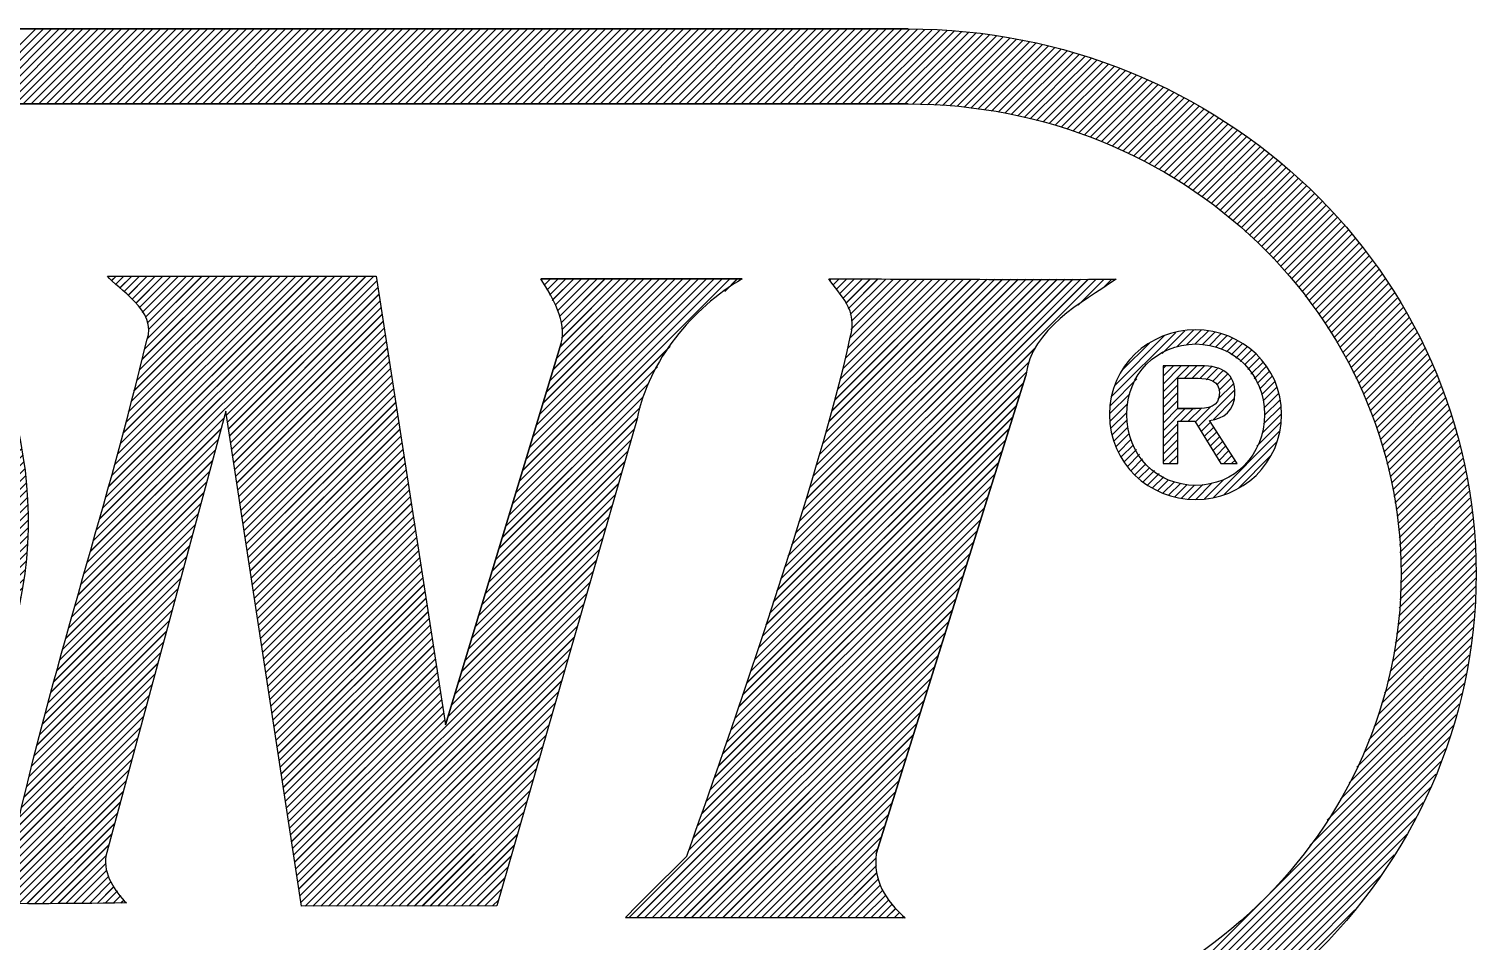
# Model space of a CAD drawing. Extents: x 597 to 1005, y 343 to 478.
# Drawn here: x 880.5 to 1005.4, y 399.5 to 478.3 of the extents above; entities that cross this region are included whole.
import ezdxf

# ---------------------------------------------------------------- set-up
doc = ezdxf.new("R2010")
doc.units = 0
doc.layers.get('0').update_dxf_attribs({"linetype": 'CONTINUOUS'})
doc.layers.add('LAYER_1', color=7, linetype='CONTINUOUS')

msp = doc.modelspace()

# ---------------------------------------------------------------- hatches: boundary and pattern name
at = {"linetype": 'ByBlock'}
h = msp.add_hatch(dxfattribs=at)
h.set_pattern_fill('ANSI31', color=256, scale=0.15, style=0)
edge = h.paths.add_edge_path()
edge.add_spline(control_points=[(669.37, 428.9), (665.08, 437.56), (652.62, 436.31), (646.07, 443.36)], knot_values=[0, 0, 0, 0, 1, 1, 1, 1], degree=3, periodic=0)
edge.add_spline(control_points=[(646.07, 443.36), (645.32, 444.88), (645.32, 446.64), (646.07, 448.15)], knot_values=[0, 0, 0, 0, 1, 1, 1, 1], degree=3, periodic=0)
edge.add_spline(control_points=[(646.07, 448.15), (647.08, 449.91), (649.6, 451.68), (651.61, 452.18)], knot_values=[0, 0, 0, 0, 1, 1, 1, 1], degree=3, periodic=0)
edge.add_spline(control_points=[(651.61, 452.18), (661.19, 453.94), (670.57, 449.8), (676.36, 443.25)], knot_values=[0, 0, 0, 0, 1, 1, 1, 1], degree=3, periodic=0)
edge.add_line((676.36, 443.25), (681, 458.48))
edge.add_spline(control_points=[(681, 458.48), (665.02, 457.99), (647.59, 459.2), (643.42, 457.65)], knot_values=[0, 0, 0, 0, 1, 1, 1, 1], degree=3, periodic=0)
edge.add_spline(control_points=[(643.42, 457.65), (637.72, 456.13), (631.46, 450.92), (630.96, 444.37)], knot_values=[0, 0, 0, 0, 1, 1, 1, 1], degree=3, periodic=0)
edge.add_spline(control_points=[(630.96, 444.37), (629.95, 439.08), (631.97, 433.54), (636.5, 429.51)], knot_values=[0, 0, 0, 0, 1, 1, 1, 1], degree=3, periodic=0)
edge.add_spline(control_points=[(636.5, 429.51), (643.05, 424.98), (655.17, 425.94), (656.67, 417.69)], knot_values=[0, 0, 0, 0, 1, 1, 1, 1], degree=3, periodic=0)
edge.add_spline(control_points=[(656.67, 417.69), (657.12, 415.17), (655.98, 413.24), (653.63, 411.88)], knot_values=[0, 0, 0, 0, 1, 1, 1, 1], degree=3, periodic=0)
edge.add_spline(control_points=[(653.63, 411.88), (645.82, 408.35), (636.5, 411.12), (630.46, 415.91)], knot_values=[0, 0, 0, 0, 1, 1, 1, 1], degree=3, periodic=0)
edge.add_spline(control_points=[(630.46, 415.91), (628.08, 417.44), (625.72, 419.72), (624.66, 420.69)], knot_values=[0, 0, 0, 0, 1, 1, 1, 1], degree=3, periodic=0)
edge.add_spline(control_points=[(619.88, 404.07), (619.88, 404.07), (623.4, 415.15), (624.66, 420.69)], knot_values=[0, 0, 0, 0, 1, 1, 1, 1], degree=3, periodic=0)
edge.add_line((619.88, 404.07), (654.39, 404.07))
edge.add_spline(control_points=[(654.39, 404.07), (659.42, 404.32), (663.96, 406.59), (667.48, 410.37)], knot_values=[0, 0, 0, 0, 1, 1, 1, 1], degree=3, periodic=0)
edge.add_spline(control_points=[(667.48, 410.37), (671.26, 415.66), (672.39, 423.87), (669.37, 428.9)], knot_values=[0, 0, 0, 0, 1, 1, 1, 1], degree=3, periodic=0)
edge = h.paths.add_edge_path()
edge.add_spline(control_points=[(695.44, 423.21), (706.78, 422.96), (717.61, 423.97), (724.91, 432.78)], knot_values=[0, 0, 0, 0, 1, 1, 1, 1], degree=3, periodic=0)
edge.add_spline(control_points=[(724.91, 432.78), (728.94, 438.07), (730.96, 444.62), (727.68, 451.17)], knot_values=[0, 0, 0, 0, 1, 1, 1, 1], degree=3, periodic=0)
edge.add_spline(control_points=[(727.68, 451.17), (725.67, 454.95), (721.64, 457.97), (717.36, 458.73)], knot_values=[0, 0, 0, 0, 1, 1, 1, 1], degree=3, periodic=0)
edge.add_line((717.36, 458.73), (686.13, 458.73))
edge.add_spline(control_points=[(686.13, 458.73), (687.64, 457.47), (688.9, 456.46), (688.9, 454.2)], knot_values=[0, 0, 0, 0, 1, 1, 1, 1], degree=3, periodic=0)
edge.add_line((688.9, 454.2), (675.54, 410.62))
edge.add_spline(control_points=[(675.54, 410.62), (674.54, 407.85), (671.51, 406.59), (670, 404.32)], knot_values=[0, 0, 0, 0, 1, 1, 1, 1], degree=3, periodic=0)
edge.add_line((670, 404.32), (692.78, 404.31))
edge.add_spline(control_points=[(692.78, 404.31), (691.77, 404.82), (690.4, 406.59), (690.4, 407.85)], knot_values=[0, 0, 0, 0, 1, 1, 1, 1], degree=3, periodic=0)
edge.add_spline(control_points=[(690.4, 407.85), (691.66, 412.89), (693.18, 418.43), (695.44, 423.21)], knot_values=[0, 0, 0, 0, 1, 1, 1, 1], degree=3, periodic=0)
edge = h.paths.add_edge_path()
edge.add_spline(control_points=[(807.53, 426.24), (814.58, 426.49), (821.13, 429.01), (825.66, 434.8)], knot_values=[0, 0, 0, 0, 1, 1, 1, 1], degree=3, periodic=0)
edge.add_spline(control_points=[(825.66, 434.8), (828.43, 439.33), (829.69, 445.13), (826.92, 450.16)], knot_values=[0, 0, 0, 0, 1, 1, 1, 1], degree=3, periodic=0)
edge.add_spline(control_points=[(826.92, 450.16), (824.91, 453.94), (820.04, 457.45), (815.51, 457.95)], knot_values=[0, 0, 0, 0, 1, 1, 1, 1], degree=3, periodic=0)
edge.add_line((815.51, 457.95), (782.59, 457.97))
edge.add_spline(control_points=[(782.59, 457.97), (783.51, 456.28), (785.61, 454.45), (785.36, 452.43)], knot_values=[0, 0, 0, 0, 1, 1, 1, 1], degree=3, periodic=0)
edge.add_line((785.36, 452.43), (772.52, 408.35))
edge.add_line((772.52, 408.35), (767.98, 403.57))
edge.add_spline(control_points=[(767.98, 403.57), (776.9, 403.71), (783.21, 403.62), (791.91, 403.57)], knot_values=[0, 0, 0, 0, 1, 1, 1, 1], degree=3, periodic=0)
edge.add_line((791.91, 403.57), (789.14, 406.59))
edge.add_spline(control_points=[(789.14, 406.59), (790.63, 412.78), (792.1, 418.31), (794.18, 425.48)], knot_values=[0, 0, 0, 0, 1, 1, 1, 1], degree=3, periodic=0)
edge.add_spline(control_points=[(794.18, 425.48), (807.28, 424.47), (798.21, 409.36), (805.51, 403.06)], knot_values=[0, 0, 0, 0, 1, 1, 1, 1], degree=3, periodic=0)
edge.add_line((805.51, 403.06), (824.4, 403.06))
edge.add_spline(control_points=[(824.4, 403.06), (823.15, 405.08), (820.88, 407.09), (819.37, 409.11)], knot_values=[0, 0, 0, 0, 1, 1, 1, 1], degree=3, periodic=0)
edge.add_spline(control_points=[(819.37, 409.11), (816.85, 415.66), (813.57, 422.46), (807.53, 426.24)], knot_values=[0, 0, 0, 0, 1, 1, 1, 1], degree=3, periodic=0)
edge = h.paths.add_edge_path()
edge.add_spline(control_points=[(870.25, 410.62), (881.08, 422.71), (882.81, 437.09), (877.51, 450.12)], knot_values=[0, 0, 0, 0, 1, 1, 1, 1], degree=3, periodic=0)
edge.add_spline(control_points=[(877.51, 450.12), (875.34, 454.29), (872.76, 456.71), (869.24, 457.97)], knot_values=[0, 0, 0, 0, 1, 1, 1, 1], degree=3, periodic=0)
edge.add_spline(control_points=[(869.24, 457.97), (855.39, 460.74), (842.79, 454.45), (834.48, 444.12)], knot_values=[0, 0, 0, 0, 1, 1, 1, 1], degree=3, periodic=0)
edge.add_spline(control_points=[(834.48, 444.12), (828.43, 435.3), (825.41, 424.47), (827.68, 415.15)], knot_values=[0, 0, 0, 0, 1, 1, 1, 1], degree=3, periodic=0)
edge.add_spline(control_points=[(827.68, 415.15), (828.94, 408.1), (835.24, 402.81), (842.04, 401.05)], knot_values=[0, 0, 0, 0, 1, 1, 1, 1], degree=3, periodic=0)
edge.add_spline(control_points=[(842.04, 401.05), (852.61, 399.79), (863.19, 403.31), (870.25, 410.62)], knot_values=[0, 0, 0, 0, 1, 1, 1, 1], degree=3, periodic=0)
edge = h.paths.add_edge_path()
edge.add_line((887.12, 406.84), (897.48, 445.29))
edge.add_line((897.48, 445.29), (903.99, 402.54))
edge.add_line((903.99, 402.54), (920.87, 402.56))
edge.add_line((920.87, 402.56), (932.96, 444.62))
edge.add_spline(control_points=[(932.96, 444.62), (933.88, 449.21), (937.1, 453.38), (940.9, 455.99)], knot_values=[0.088556, 0.088556, 0.088556, 0.088556, 1, 1, 1, 1], degree=3, periodic=0)
edge.add_line((940.9, 455.99), (941.62, 456.71))
edge.add_line((941.62, 456.71), (924.65, 456.71))
edge.add_spline(control_points=[(924.65, 456.71), (925.66, 455.2), (926.92, 452.94), (926.42, 451.17)], knot_values=[0, 0, 0, 0, 1, 1, 1, 1], degree=3, periodic=0)
edge.add_line((926.42, 451.17), (916.44, 418.21))
edge.add_line((916.44, 418.21), (916.44, 418.21))
edge.add_line((916.44, 418.21), (910.43, 456.96))
edge.add_line((910.43, 456.96), (887.25, 456.94))
edge.add_spline(control_points=[(887.25, 456.94), (888.03, 455.92), (891.65, 453.94), (890.65, 451.43)], knot_values=[0, 0, 0, 0, 1, 1, 1, 1], degree=3, periodic=0)
edge.add_spline(control_points=[(890.65, 451.43), (887.37, 437.57), (882.84, 424.22), (879.56, 409.86)], knot_values=[0, 0, 0, 0, 1, 1, 1, 1], degree=3, periodic=0)
edge.add_spline(control_points=[(879.56, 409.86), (879.06, 406.59), (876.29, 404.07), (873.77, 402.81)], knot_values=[0, 0, 0, 0, 1, 1, 1, 1], degree=3, periodic=0)
edge.add_spline(control_points=[(873.77, 402.81), (879.31, 402.73), (883.34, 402.73), (888.89, 402.81)], knot_values=[0, 0, 0, 0, 1, 1, 1, 1], degree=3, periodic=0)
edge.add_spline(control_points=[(888.89, 402.81), (887.88, 403.82), (886.87, 405.33), (887.12, 406.84)], knot_values=[0, 0, 0, 0, 1, 1, 1, 1], degree=3, periodic=0)
edge = h.paths.add_edge_path()
edge.add_line((953.6, 407.06), (966.52, 448.38))
edge.add_spline(control_points=[(966.52, 448.38), (967.02, 452.41), (971.35, 454.68), (974.33, 456.69)], knot_values=[0.000011, 0.000011, 0.000011, 0.000011, 1, 1, 1, 1], degree=3, periodic=0)
edge.add_spline(control_points=[(974.33, 456.69), (965.88, 456.63), (957.57, 456.71), (949.51, 456.71)], knot_values=[0, 0, 0, 0, 0.999996, 0.999996, 0.999996, 0.999996], degree=3, periodic=0)
edge.add_spline(control_points=[(949.51, 456.71), (950.45, 455.37), (952.11, 453.94), (951.35, 451.68)], knot_values=[0, 0, 0, 0, 1, 1, 1, 1], degree=3, periodic=0)
edge.add_spline(control_points=[(937.25, 406.84), (937.25, 406.84), (948.83, 439.08), (951.35, 451.68)], knot_values=[0, 0, 0, 0, 1, 1, 1, 1], degree=3, periodic=0)
edge.add_spline(control_points=[(931.96, 401.55), (933.84, 403.5), (935.73, 405.33), (937.25, 406.84)], knot_values=[0, 0, 0, 0, 1, 1, 1, 1], degree=3, periodic=0)
edge.add_line((931.96, 401.55), (956.02, 401.52))
edge.add_line((956.02, 401.52), (956.07, 401.56))
edge.add_spline(control_points=[(956.07, 401.56), (954.34, 403.06), (953.35, 404.81), (953.6, 407.06)], knot_values=[0, 0, 0, 0, 0.990056, 0.990056, 0.990056, 0.990056], degree=3, periodic=0)
edge = h.paths.add_edge_path(flags=16)
edge.add_spline(control_points=[(697.71, 431.53), (699.77, 438.52), (701.49, 445.13), (703.75, 451.42)], knot_values=[0, 0, 0, 0, 1, 1, 1, 1], degree=3, periodic=0)
edge.add_spline(control_points=[(703.75, 451.42), (707.03, 451.17), (711.31, 452.43), (713.33, 449.41)], knot_values=[0, 0, 0, 0, 1, 1, 1, 1], degree=3, periodic=0)
edge.add_spline(control_points=[(713.33, 449.41), (716.6, 444.88), (713.07, 439.33), (711.31, 435.3)], knot_values=[0, 0, 0, 0, 1, 1, 1, 1], degree=3, periodic=0)
edge.add_spline(control_points=[(711.31, 435.3), (708.04, 431.02), (702.75, 431.53), (697.71, 431.53)], knot_values=[0, 0, 0, 0, 1, 1, 1, 1], degree=3, periodic=0)
edge = h.paths.add_edge_path(flags=16)
edge.add_spline(control_points=[(796.45, 433.04), (798.41, 440.07), (799.18, 443.01), (801.23, 450.16)], knot_values=[0, 0, 0, 0, 1, 1, 1, 1], degree=3, periodic=0)
edge.add_spline(control_points=[(801.23, 450.16), (805.01, 450.16), (809.29, 450.67), (811.56, 447.65)], knot_values=[0, 0, 0, 0, 1, 1, 1, 1], degree=3, periodic=0)
edge.add_spline(control_points=[(811.56, 447.65), (812.31, 445.88), (813.32, 443.11), (812.31, 440.84)], knot_values=[0, 0, 0, 0, 1, 1, 1, 1], degree=3, periodic=0)
edge.add_spline(control_points=[(812.31, 440.84), (811.05, 437.57), (808.28, 434.55), (805.01, 433.54)], knot_values=[0, 0, 0, 0, 1, 1, 1, 1], degree=3, periodic=0)
edge.add_line((805.01, 433.54), (796.45, 433.04))
edge = h.paths.add_edge_path(flags=16)
edge.add_spline(control_points=[(843.05, 411.63), (839.77, 424.73), (846.58, 438.71), (856.15, 448.03)], knot_values=[0, 0, 0, 0, 1, 1, 1, 1], degree=3, periodic=0)
edge.add_spline(control_points=[(856.15, 448.03), (858.34, 450.08), (863.7, 451.68), (864.7, 447.39)], knot_values=[0, 0, 0, 0, 1, 1, 1, 1], degree=3, periodic=0)
edge.add_spline(control_points=[(864.7, 447.39), (866.97, 433.54), (861.09, 416.67), (848.25, 409.12)], knot_values=[0, 0, 0, 0, 1, 1, 1, 1], degree=3, periodic=0)
edge.add_spline(control_points=[(848.25, 409.12), (845.99, 408.42), (843.8, 409.61), (843.05, 411.63)], knot_values=[0, 0, 0, 0, 1, 1, 1, 1], degree=3, periodic=0)

# ---------------------------------------------------------------- linework, layer by layer
for p, q in [((874.6, 471.83), (881.07, 478.3)), ((875.27, 471.83), (881.74, 478.3)), ((875.94, 471.83), (882.41, 478.3)), ((876.62, 471.83), (883.09, 478.3)), ((877.29, 471.83), (883.76, 478.3)), ((877.96, 471.83), (884.43, 478.3)), ((878.64, 471.83), (885.11, 478.3)), ((879.31, 471.83), (885.78, 478.3)), ((879.98, 471.83), (886.45, 478.3)), ((880.66, 471.83), (887.13, 478.3)), ((881.33, 471.83), (887.8, 478.3)), ((882, 471.83), (888.47, 478.3)), ((882.68, 471.83), (889.15, 478.3)), ((883.35, 471.83), (889.82, 478.3)), ((884.03, 471.83), (890.49, 478.3)), ((884.7, 471.83), (891.17, 478.3)), ((885.37, 471.83), (891.84, 478.3)), ((886.05, 471.83), (892.52, 478.3)), ((886.72, 471.83), (893.19, 478.3)), ((887.39, 471.83), (893.86, 478.3)), ((888.07, 471.83), (894.54, 478.3)), ((888.74, 471.83), (895.21, 478.3)), ((889.41, 471.83), (895.88, 478.3)), ((890.09, 471.83), (896.56, 478.3)), ((890.76, 471.83), (897.23, 478.3)), ((891.43, 471.83), (897.9, 478.3)), ((892.11, 471.83), (898.58, 478.3)), ((892.78, 471.83), (899.25, 478.3)), ((893.45, 471.83), (899.92, 478.3)), ((894.13, 471.83), (900.6, 478.3)), ((894.8, 471.83), (901.27, 478.3)), ((895.47, 471.83), (901.94, 478.3)), ((896.15, 471.83), (902.62, 478.3)), ((896.82, 471.83), (903.29, 478.3)), ((897.5, 471.83), (903.97, 478.3)), ((898.17, 471.83), (904.64, 478.3)), ((898.84, 471.83), (905.31, 478.3)), ((899.52, 471.83), (905.99, 478.3)), ((900.19, 471.83), (906.66, 478.3)), ((900.86, 471.83), (907.33, 478.3)), ((901.54, 471.83), (908.01, 478.3)), ((902.21, 471.83), (908.68, 478.3)), ((902.88, 471.83), (909.35, 478.3)), ((903.56, 471.83), (910.03, 478.3)), ((904.23, 471.83), (910.7, 478.3)), ((904.9, 471.83), (911.37, 478.3)), ((905.58, 471.83), (912.05, 478.3)), ((906.25, 471.83), (912.72, 478.3)), ((906.92, 471.83), (913.39, 478.3)), ((907.6, 471.83), (914.07, 478.3)), ((908.27, 471.83), (914.74, 478.3)), ((908.95, 471.83), (915.41, 478.3)), ((909.62, 471.83), (916.09, 478.3)), ((910.29, 471.83), (916.76, 478.3)), ((910.97, 471.83), (917.44, 478.3)), ((911.64, 471.83), (918.11, 478.3)), ((912.31, 471.83), (918.78, 478.3)), ((912.99, 471.83), (919.46, 478.3)), ((913.66, 471.83), (920.13, 478.3)), ((914.33, 471.83), (920.8, 478.3)), ((915.01, 471.83), (921.48, 478.3)), ((915.68, 471.83), (922.15, 478.3)), ((916.35, 471.83), (922.82, 478.3)), ((917.03, 471.83), (923.5, 478.3)), ((917.7, 471.83), (924.17, 478.3)), ((918.37, 471.83), (924.84, 478.3)), ((919.05, 471.83), (925.52, 478.3)), ((919.72, 471.83), (926.19, 478.3)), ((920.4, 471.83), (926.86, 478.3)), ((921.07, 471.83), (927.54, 478.3)), ((921.74, 471.83), (928.21, 478.3)), ((922.42, 471.83), (928.89, 478.3)), ((923.09, 471.83), (929.56, 478.3)), ((923.76, 471.83), (930.23, 478.3)), ((924.44, 471.83), (930.91, 478.3)), ((925.11, 471.83), (931.58, 478.3)), ((925.78, 471.83), (932.25, 478.3)), ((926.46, 471.83), (932.93, 478.3)), ((927.13, 471.83), (933.6, 478.3)), ((927.8, 471.83), (934.27, 478.3)), ((928.48, 471.83), (934.95, 478.3)), ((929.15, 471.83), (935.62, 478.3)), ((929.82, 471.83), (936.29, 478.3)), ((930.5, 471.83), (936.97, 478.3)), ((931.17, 471.83), (937.64, 478.3)), ((931.84, 471.83), (938.31, 478.3)), ((932.52, 471.83), (938.99, 478.3)), ((933.19, 471.83), (939.66, 478.3)), ((933.87, 471.83), (940.34, 478.3)), ((934.54, 471.83), (941.01, 478.3)), ((935.21, 471.83), (941.68, 478.3)), ((935.89, 471.83), (942.36, 478.3)), ((936.56, 471.83), (943.03, 478.3)), ((937.23, 471.83), (943.7, 478.3)), ((937.91, 471.83), (944.38, 478.3)), ((938.58, 471.83), (945.05, 478.3)), ((939.25, 471.83), (945.72, 478.3)), ((939.93, 471.83), (946.4, 478.3)), ((940.6, 471.83), (947.07, 478.3)), ((941.27, 471.83), (947.74, 478.3)), ((941.95, 471.83), (948.42, 478.3)), ((942.62, 471.83), (949.09, 478.3)), ((943.29, 471.83), (949.76, 478.3)), ((943.97, 471.83), (950.44, 478.3)), ((944.64, 471.83), (951.11, 478.3)), ((945.32, 471.83), (951.79, 478.3)), ((945.99, 471.83), (952.46, 478.3)), ((946.66, 471.83), (953.13, 478.3)), ((947.34, 471.83), (953.81, 478.3)), ((948.01, 471.83), (954.48, 478.3)), ((948.68, 471.83), (955.15, 478.3)), ((949.36, 471.83), (955.83, 478.3)), ((950.03, 471.83), (956.49, 478.29)), ((950.7, 471.83), (957.14, 478.26)), ((951.38, 471.83), (957.78, 478.23)), ((952.05, 471.83), (958.42, 478.2)), ((952.72, 471.83), (959.06, 478.17)), ((953.4, 471.83), (959.71, 478.14)), ((954.07, 471.83), (960.35, 478.11)), ((954.74, 471.83), (960.99, 478.08)), ((955.42, 471.83), (961.61, 478.02)), ((956.09, 471.83), (962.2, 477.94)), ((956.75, 471.81), (962.78, 477.85)), ((957.39, 471.78), (963.37, 477.77)), ((958.03, 471.75), (963.96, 477.68)), ((958.67, 471.72), (964.55, 477.59)), ((959.32, 471.69), (965.13, 477.51)), ((959.96, 471.66), (965.72, 477.42)), ((960.6, 471.63), (966.3, 477.33)), ((961.2, 471.55), (966.84, 477.2)), ((961.79, 471.47), (967.38, 477.06)), ((962.38, 471.38), (967.92, 476.93)), ((962.96, 471.3), (968.46, 476.8)), ((963.55, 471.21), (969.01, 476.66)), ((964.14, 471.12), (969.55, 476.53)), ((964.73, 471.04), (970.09, 476.4)), ((965.29, 470.93), (970.63, 476.26)), ((965.83, 470.79), (971.15, 476.11)), ((966.37, 470.66), (971.65, 475.94)), ((966.91, 470.53), (972.15, 475.76)), ((967.45, 470.39), (972.64, 475.59)), ((967.99, 470.26), (973.14, 475.41)), ((968.53, 470.13), (973.64, 475.24)), ((969.07, 469.99), (974.14, 475.06)), ((969.57, 469.82), (974.64, 474.89)), ((970.07, 469.65), (975.14, 474.71)), ((970.57, 469.47), (975.62, 474.52)), ((971.07, 469.3), (976.08, 474.31)), ((971.57, 469.12), (976.54, 474.1)), ((972.07, 468.95), (977, 473.88)), ((972.56, 468.77), (977.46, 473.67)), ((973.06, 468.59), (977.92, 473.46)), ((973.52, 468.38), (978.38, 473.24)), ((973.98, 468.17), (978.84, 473.03)), ((974.44, 467.95), (979.3, 472.82)), ((974.9, 467.74), (979.76, 472.6)), ((975.36, 467.53), (980.19, 472.35)), ((975.82, 467.32), (980.61, 472.11)), ((976.28, 467.1), (981.04, 471.86)), ((976.74, 466.89), (981.46, 471.61)), ((977.17, 466.64), (981.89, 471.36)), ((977.59, 466.39), (982.31, 471.11)), ((978.02, 466.15), (982.74, 470.86)), ((978.44, 465.9), (983.16, 470.62)), ((978.87, 465.65), (983.59, 470.37)), ((979.3, 465.4), (984, 470.1)), ((979.72, 465.15), (984.39, 469.82)), ((980.15, 464.9), (984.78, 469.54)), ((980.55, 464.63), (985.17, 469.26)), ((980.94, 464.35), (985.56, 468.98)), ((981.33, 464.07), (985.96, 468.69)), ((981.72, 463.79), (986.35, 468.41)), ((982.11, 463.5), (986.74, 468.13)), ((982.51, 463.22), (987.13, 467.85)), ((982.9, 462.94), (987.53, 467.57)), ((983.29, 462.66), (987.89, 467.26)), ((983.67, 462.37), (988.25, 466.94)), ((984.03, 462.05), (988.61, 466.63)), ((984.39, 461.74), (988.97, 466.31)), ((984.75, 461.42), (989.33, 466)), ((985.11, 461.11), (989.69, 465.69)), ((985.47, 460.79), (990.04, 465.37)), ((985.83, 460.48), (990.4, 465.06)), ((986.18, 460.17), (990.76, 464.75)), ((986.54, 459.85), (991.12, 464.42)), ((986.87, 459.51), (991.44, 464.08)), ((987.2, 459.16), (991.77, 463.73)), ((987.53, 458.81), (992.1, 463.39)), ((987.85, 458.47), (992.43, 463.04)), ((988.18, 458.12), (992.75, 462.69)), ((988.51, 457.77), (993.08, 462.35)), ((988.84, 457.43), (993.41, 462)), ((989.16, 457.08), (993.74, 461.66)), ((989.47, 456.72), (994.06, 461.31)), ((989.76, 456.34), (994.37, 460.94)), ((990.06, 455.96), (994.67, 460.57)), ((990.35, 455.58), (994.96, 460.19)), ((990.65, 455.2), (995.26, 459.81)), ((990.94, 454.82), (995.55, 459.43)), ((991.24, 454.44), (995.85, 459.05)), ((991.53, 454.06), (996.14, 458.67)), ((991.81, 453.67), (996.44, 458.29)), ((992.07, 453.26), (996.73, 457.91)), ((992.34, 452.85), (997.02, 457.54)), ((886.02, 434.09), (908.89, 456.96)), ((886.29, 435.03), (908.22, 456.96)), ((886.55, 435.96), (907.55, 456.96)), ((886.81, 436.9), (906.87, 456.96)), ((887.08, 437.84), (906.2, 456.96)), ((887.29, 456.91), (887.32, 456.94)), ((887.34, 438.78), (905.52, 456.96)), ((887.6, 439.71), (904.85, 456.96)), ((887.63, 456.58), (888, 456.94)), ((887.87, 440.65), (904.18, 456.96)), ((887.98, 456.26), (888.67, 456.95)), ((888.11, 441.57), (903.5, 456.96)), ((888.33, 455.93), (889.35, 456.95)), ((888.35, 442.48), (902.83, 456.96)), ((888.58, 443.38), (902.15, 456.96)), ((888.68, 455.61), (890.02, 456.95)), ((888.81, 444.29), (901.48, 456.96)), ((889.03, 455.29), (890.69, 456.95)), ((889.05, 445.2), (900.81, 456.96)), ((889.28, 446.1), (900.13, 456.96)), ((889.38, 454.96), (891.37, 456.95)), ((889.51, 447.01), (899.46, 456.95)), ((889.71, 454.61), (892.04, 456.95)), ((889.75, 447.92), (898.78, 456.95)), ((889.98, 454.21), (892.72, 456.95)), ((889.98, 448.82), (898.11, 456.95)), ((890.21, 449.73), (897.43, 456.95)), ((890.25, 453.81), (893.39, 456.95)), ((890.44, 450.64), (896.76, 456.95)), ((890.52, 453.4), (894.06, 456.95)), ((890.67, 451.53), (896.09, 456.95)), ((890.71, 452.92), (894.74, 456.95)), ((890.82, 452.36), (895.41, 456.95)), ((897.53, 444.93), (909.57, 456.96)), ((897.62, 444.34), (910.24, 456.96)), ((897.71, 443.76), (910.5, 456.55)), ((897.8, 443.17), (910.59, 455.96)), ((922.5, 438.24), (940.97, 456.71)), ((922.79, 439.21), (940.3, 456.71)), ((923.09, 440.17), (939.62, 456.71)), ((923.38, 441.14), (938.95, 456.71)), ((923.67, 442.11), (938.28, 456.71)), ((923.96, 443.07), (937.6, 456.71)), ((924.26, 444.04), (936.93, 456.71)), ((924.55, 445), (936.26, 456.71)), ((924.71, 456.61), (924.81, 456.71)), ((924.84, 445.97), (935.58, 456.71)), ((924.94, 456.17), (925.48, 456.71)), ((925.13, 446.93), (934.91, 456.71)), ((925.18, 455.74), (926.16, 456.71)), ((925.42, 455.3), (926.83, 456.71)), ((925.43, 447.9), (934.24, 456.71)), ((925.65, 454.86), (927.5, 456.71)), ((925.72, 448.87), (933.56, 456.71)), ((925.89, 454.43), (928.18, 456.71)), ((926.01, 449.83), (932.89, 456.71)), ((926.12, 453.98), (928.85, 456.71)), ((926.26, 453.45), (929.52, 456.71)), ((926.3, 450.8), (932.22, 456.71)), ((926.4, 452.92), (930.2, 456.71)), ((926.44, 451.61), (931.54, 456.71)), ((926.48, 452.32), (930.87, 456.71)), ((940.53, 455.61), (941.62, 456.71)), ((940.61, 455.67), (941.64, 456.71)), ((944.71, 428.8), (972.6, 456.69)), ((945.03, 429.79), (971.93, 456.69)), ((945.35, 430.78), (971.26, 456.69)), ((945.66, 431.77), (970.58, 456.69)), ((945.98, 432.76), (969.91, 456.69)), ((946.29, 433.74), (969.23, 456.69)), ((946.61, 434.73), (968.56, 456.68)), ((946.92, 435.72), (967.89, 456.68)), ((947.24, 436.71), (967.21, 456.68)), ((947.56, 437.7), (966.54, 456.68)), ((947.87, 438.69), (965.86, 456.68)), ((948.18, 439.67), (965.19, 456.68)), ((948.46, 440.62), (964.51, 456.68)), ((948.74, 441.58), (963.84, 456.68)), ((949.02, 442.53), (963.17, 456.68)), ((949.28, 443.47), (962.49, 456.68)), ((949.54, 444.4), (961.82, 456.68)), ((949.6, 456.58), (949.73, 456.71)), ((949.8, 445.33), (961.15, 456.68)), ((949.88, 456.19), (950.4, 456.71)), ((950.05, 446.26), (960.47, 456.68)), ((950.16, 455.8), (951.07, 456.71)), ((950.28, 447.17), (959.8, 456.68)), ((950.44, 455.41), (951.74, 456.71)), ((950.52, 448.07), (959.13, 456.69)), ((950.73, 455.01), (952.41, 456.7)), ((950.75, 448.97), (958.46, 456.69)), ((950.94, 449.85), (957.79, 456.69)), ((951.01, 454.62), (953.09, 456.7)), ((951.14, 450.71), (957.12, 456.69)), ((951.2, 454.14), (953.76, 456.7)), ((951.33, 451.58), (956.44, 456.69)), ((951.37, 453.64), (954.43, 456.7)), ((951.42, 452.34), (955.77, 456.7)), ((951.5, 453.1), (955.1, 456.7)), ((971.03, 454.44), (973.28, 456.69)), ((973.24, 455.97), (973.95, 456.69)), ((992.6, 452.43), (997.29, 457.12)), ((992.86, 452.02), (997.55, 456.71)), ((993.12, 451.61), (997.81, 456.3)), ((897.89, 442.59), (910.68, 455.38)), ((897.98, 442.01), (910.77, 454.8)), ((993.38, 451.2), (998.07, 455.89)), ((993.64, 450.78), (998.33, 455.47)), ((993.89, 450.36), (998.59, 455.06)), ((898.07, 441.42), (910.86, 454.21)), ((898.16, 440.84), (910.95, 453.63)), ((994.12, 449.91), (998.85, 454.65)), ((994.34, 449.46), (999.11, 454.24)), ((994.57, 449.02), (999.37, 453.82)), ((898.25, 440.25), (911.04, 453.05)), ((898.33, 439.67), (911.13, 452.46)), ((978.3, 450.26), (980.26, 452.22)), ((979.56, 450.85), (981.01, 452.29)), ((980.4, 451.01), (981.65, 452.27)), ((981.15, 451.09), (982.27, 452.21)), ((994.79, 448.57), (999.61, 453.39)), ((995.02, 448.12), (999.84, 452.94)), ((995.24, 447.67), (1000.06, 452.49)), ((898.42, 439.08), (911.22, 451.88)), ((898.51, 438.5), (911.31, 451.3)), ((973.92, 446.55), (979.46, 452.09)), ((974.23, 447.54), (978.5, 451.81)), ((974.87, 448.85), (977.19, 451.17)), ((981.77, 451.04), (982.85, 452.11)), ((982.38, 450.97), (983.37, 451.96)), ((982.9, 450.82), (983.89, 451.81)), ((983.41, 450.66), (984.35, 451.6)), ((983.84, 450.41), (984.79, 451.37)), ((984.24, 450.14), (985.24, 451.14)), ((995.47, 447.22), (1000.29, 452.04)), ((995.68, 446.76), (1000.51, 451.59)), ((995.86, 446.27), (1000.74, 451.15)), ((898.6, 437.91), (911.4, 450.72)), ((898.69, 437.33), (911.49, 450.13)), ((922.21, 437.28), (935.82, 450.88)), ((944.4, 427.81), (967.37, 450.78)), ((984.64, 449.87), (985.62, 450.85)), ((985.04, 449.59), (986, 450.55)), ((985.43, 449.31), (986.37, 450.25)), ((985.7, 448.9), (986.69, 449.89)), ((996.05, 445.78), (1000.96, 450.7)), ((996.23, 445.3), (1001.19, 450.25)), ((996.42, 444.81), (1001.41, 449.8)), ((898.78, 436.75), (911.58, 449.55)), ((898.87, 436.16), (911.67, 448.97)), ((921.92, 436.31), (934.72, 449.11)), ((943.77, 425.83), (966.59, 448.65)), ((944.08, 426.82), (966.81, 449.55)), ((978.37, 448.98), (978.6, 449.21)), ((978.37, 448.31), (979.27, 449.21)), ((978.37, 447.63), (979.94, 449.21)), ((978.37, 446.96), (980.62, 449.21)), ((980.21, 448.13), (981.29, 449.21)), ((980.88, 448.13), (981.93, 449.17)), ((981.53, 448.1), (982.54, 449.11)), ((982.1, 448), (983.08, 448.98)), ((982.66, 447.88), (983.54, 448.77)), ((983.02, 447.57), (983.93, 448.49)), ((985.96, 448.49), (987, 449.53)), ((986.23, 448.09), (987.31, 449.17)), ((986.49, 447.68), (987.55, 448.73)), ((996.61, 444.32), (1001.62, 449.33)), ((996.79, 443.83), (1001.81, 448.85)), ((898.96, 435.58), (911.76, 448.38)), ((899.05, 434.99), (911.85, 447.8)), ((899.14, 434.41), (911.94, 447.22)), ((921.62, 435.34), (933.95, 447.67)), ((943.45, 424.84), (966.3, 447.69)), ((973.83, 445.79), (976.12, 448.08)), ((978.37, 446.29), (979.65, 447.56)), ((983.1, 446.31), (984.42, 447.63)), ((983.18, 447.06), (984.22, 448.1)), ((986.72, 447.23), (987.79, 448.3)), ((986.87, 446.71), (988.02, 447.86)), ((987.01, 446.18), (988.18, 447.35)), ((996.98, 443.35), (1001.99, 448.36)), ((997.13, 442.83), (1002.18, 447.87)), ((997.27, 442.29), (1002.36, 447.38)), ((899.23, 433.82), (912.03, 446.63)), ((899.31, 433.24), (912.13, 446.05)), ((921.33, 434.38), (933.48, 446.53)), ((943.12, 423.83), (966, 446.71)), ((973.76, 445.05), (975.5, 446.79)), ((978.37, 445.61), (979.65, 446.89)), ((978.37, 444.94), (979.65, 446.22)), ((981.41, 443.94), (984.52, 447.06)), ((982.71, 444.57), (984.49, 446.35)), ((987.07, 445.56), (988.35, 446.84)), ((987.12, 444.93), (988.47, 446.28)), ((997.42, 441.76), (1002.55, 446.9)), ((997.56, 441.23), (1002.73, 446.41)), ((885.76, 433.15), (897.32, 444.72)), ((899.4, 432.65), (912.22, 445.47)), ((899.49, 432.07), (912.31, 444.88)), ((921.04, 433.41), (933.23, 445.6)), ((942.43, 421.8), (965.38, 444.75)), ((942.77, 422.81), (965.69, 445.73)), ((973.81, 444.43), (975.31, 445.93)), ((973.87, 443.81), (975.24, 445.18)), ((978.37, 444.26), (979.65, 445.54)), ((978.37, 443.59), (980.29, 445.51)), ((979.87, 444.43), (980.96, 445.51)), ((980.55, 444.43), (981.71, 445.59)), ((981.16, 444.36), (982.49, 445.7)), ((983.93, 445.13), (983.95, 445.16)), ((986.9, 443.37), (988.59, 445.06)), ((987.05, 444.19), (988.53, 445.67)), ((997.7, 440.7), (1002.92, 445.92)), ((997.84, 440.17), (1003.11, 445.43)), ((997.99, 439.64), (1003.27, 444.92)), ((885.49, 432.22), (897.07, 443.79)), ((899.58, 431.49), (912.4, 444.3)), ((899.67, 430.9), (912.49, 443.72)), ((920.46, 431.48), (932.71, 443.73)), ((920.75, 432.45), (932.98, 444.68)), ((942.08, 420.78), (965.08, 443.77)), ((973.98, 443.25), (975.27, 444.54)), ((974.14, 442.73), (975.33, 443.92)), ((978.37, 442.92), (979.65, 444.2)), ((978.37, 442.24), (979.65, 443.52)), ((981.67, 443.52), (982.47, 444.33)), ((981.92, 443.11), (982.74, 443.92)), ((982.18, 442.69), (983, 443.51)), ((982.69, 437.81), (988.45, 443.58)), ((986.47, 442.27), (988.53, 444.33)), ((998.11, 439.09), (1003.41, 444.39)), ((998.2, 438.5), (1003.55, 443.86)), ((885.23, 431.28), (896.82, 442.87)), ((899.76, 430.32), (912.58, 443.13)), ((899.85, 429.73), (912.67, 442.55)), ((920.16, 430.51), (932.43, 442.79)), ((941.74, 419.76), (964.77, 442.79)), ((974.3, 442.22), (975.45, 443.37)), ((974.52, 441.76), (975.6, 442.85)), ((974.76, 441.33), (975.81, 442.38)), ((978.37, 441.57), (979.65, 442.85)), ((982.43, 442.27), (983.27, 443.1)), ((982.68, 441.85), (983.53, 442.7)), ((982.94, 441.43), (983.8, 442.29)), ((983.65, 438.1), (988.18, 442.63)), ((998.29, 437.92), (1003.69, 443.33)), ((998.38, 437.34), (1003.84, 442.79)), ((998.48, 436.76), (1003.98, 442.26)), ((884.71, 429.41), (896.33, 441.03)), ((884.97, 430.34), (896.58, 441.95)), ((899.94, 429.15), (912.76, 441.97)), ((900.03, 428.56), (912.85, 441.38)), ((919.87, 429.55), (932.16, 441.84)), ((941.4, 418.74), (964.47, 441.82)), ((975, 440.9), (976.07, 441.97)), ((975.3, 440.52), (976.34, 441.56)), ((975.61, 440.16), (976.6, 441.16)), ((978.37, 440.9), (979.65, 442.18)), ((978.9, 440.76), (979.65, 441.5)), ((983.19, 441.01), (984.06, 441.88)), ((983.62, 440.76), (984.32, 441.47)), ((984.29, 440.76), (984.59, 441.06)), ((984.87, 438.65), (987.64, 441.42)), ((998.57, 436.18), (1004.12, 441.73)), ((998.66, 435.6), (1004.26, 441.2)), ((884.45, 428.48), (896.08, 440.11)), ((900.12, 427.98), (912.94, 440.8)), ((900.2, 427.39), (913.03, 440.22)), ((919.29, 427.62), (931.62, 439.95)), ((919.58, 428.58), (931.89, 440.9)), ((940.7, 416.7), (963.85, 439.86)), ((941.05, 417.73), (964.16, 440.84)), ((975.92, 439.8), (976.87, 440.75)), ((976.28, 439.49), (977.23, 440.43)), ((976.66, 439.19), (977.63, 440.16)), ((977.04, 438.89), (978.03, 439.89)), ((979.56, 440.76), (979.65, 440.85)), ((979.58, 440.76), (979.65, 440.83)), ((998.72, 434.99), (1004.4, 440.67)), ((998.76, 434.35), (1004.49, 440.08)), ((884.19, 427.54), (895.83, 439.19)), ((900.29, 426.81), (913.12, 439.64)), ((900.38, 426.23), (913.21, 439.05)), ((900.47, 425.64), (913.3, 438.47)), ((918.99, 426.65), (931.35, 439.01)), ((940.34, 415.67), (963.55, 438.88)), ((977.47, 438.66), (978.44, 439.62)), ((977.92, 438.43), (978.84, 439.35)), ((978.36, 438.2), (979.35, 439.19)), ((978.88, 438.05), (979.87, 439.03)), ((979.4, 437.9), (980.46, 438.95)), ((979.96, 437.78), (981.08, 438.89)), ((980.58, 437.72), (981.8, 438.94)), ((981.19, 437.66), (982.59, 439.06)), ((981.94, 437.73), (983.61, 439.4)), ((998.79, 433.71), (1004.59, 439.5)), ((998.82, 433.07), (1004.68, 438.92)), ((883.67, 425.68), (895.34, 437.34)), ((883.93, 426.61), (895.58, 438.26)), ((900.56, 425.06), (913.39, 437.89)), ((900.65, 424.47), (913.48, 437.3)), ((918.7, 425.68), (931.08, 438.06)), ((939.99, 414.64), (963.24, 437.9)), ((998.86, 432.43), (1004.77, 438.34)), ((998.89, 431.79), (1004.86, 437.76)), ((883.41, 424.74), (895.09, 436.42)), ((900.74, 423.89), (913.57, 436.72)), ((900.83, 423.3), (913.66, 436.14)), ((918.12, 423.75), (930.53, 436.17)), ((918.41, 424.72), (930.8, 437.12)), ((939.63, 413.61), (962.93, 436.92)), ((998.84, 429.72), (1005.14, 436.01)), ((998.88, 430.43), (1005.05, 436.6)), ((998.91, 431.14), (1004.96, 437.18)), ((883.15, 423.81), (894.84, 435.5)), ((900.92, 422.72), (913.75, 435.55)), ((901.01, 422.13), (913.84, 434.97)), ((917.82, 422.79), (930.26, 435.23)), ((938.91, 411.54), (962.32, 434.96)), ((939.27, 412.58), (962.63, 435.94)), ((998.76, 428.29), (1005.2, 434.73)), ((998.8, 429.01), (1005.17, 435.37)), ((882.63, 421.94), (894.34, 433.66)), ((882.89, 422.87), (894.59, 434.58)), ((901.1, 421.55), (913.93, 434.39)), ((901.18, 420.97), (914.02, 433.8)), ((917.53, 421.82), (929.99, 434.28)), ((938.54, 410.5), (962.02, 433.98)), ((998.73, 427.58), (1005.24, 434.09)), ((882.37, 421.01), (894.09, 432.73)), ((901.27, 420.38), (914.11, 433.22)), ((901.36, 419.8), (914.2, 432.64)), ((916.95, 419.89), (929.45, 432.39)), ((917.24, 420.86), (929.72, 433.33)), ((938.18, 409.46), (961.71, 433)), ((998.53, 426.04), (1005.31, 432.81)), ((998.66, 426.84), (1005.27, 433.45)), ((882.12, 420.09), (893.85, 431.81)), ((901.45, 419.21), (914.29, 432.05)), ((901.54, 418.63), (914.38, 431.47)), ((916.65, 418.92), (929.18, 431.44)), ((937.44, 407.38), (961.1, 431.04)), ((937.81, 408.42), (961.4, 432.02)), ((998.28, 424.44), (1005.37, 431.53)), ((998.4, 425.24), (1005.34, 432.17)), ((881.67, 418.29), (893.35, 429.97)), ((881.9, 419.19), (893.6, 430.89)), ((901.63, 418.04), (914.47, 430.89)), ((901.72, 417.46), (914.56, 430.3)), ((901.81, 416.87), (914.66, 429.72)), ((903.59, 405.18), (928.9, 430.5)), ((932.28, 401.55), (960.79, 430.06)), ((997.98, 422.79), (1005.33, 430.15)), ((998.15, 423.64), (1005.37, 430.86)), ((881.45, 417.39), (893.1, 429.05)), ((901.9, 416.29), (914.75, 429.14)), ((901.99, 415.71), (914.84, 428.56)), ((903.68, 404.6), (928.63, 429.55)), ((903.77, 404.02), (928.36, 428.61)), ((932.96, 401.55), (960.48, 429.08)), ((997.48, 420.95), (1005.26, 428.72)), ((997.73, 421.87), (1005.29, 429.43)), ((881.22, 416.5), (892.85, 428.12)), ((902.07, 415.12), (914.93, 427.97)), ((902.16, 414.54), (915.02, 427.39)), ((903.86, 403.43), (928.09, 427.66)), ((933.63, 401.55), (960.18, 428.1)), ((996.96, 419.09), (1005.18, 427.3)), ((997.24, 420.03), (1005.22, 428.01)), ((880.77, 414.7), (892.36, 426.28)), ((881, 415.6), (892.6, 427.2)), ((902.25, 413.95), (915.11, 426.81)), ((902.34, 413.37), (915.2, 426.22)), ((903.95, 402.85), (927.82, 426.72)), ((934.3, 401.55), (959.87, 427.12)), ((934.97, 401.55), (959.57, 426.14)), ((996.55, 418), (1005.14, 426.59)), ((880.55, 413.8), (892.11, 425.36)), ((902.43, 412.78), (915.29, 425.64)), ((902.52, 412.2), (915.38, 425.06)), ((904.31, 402.54), (927.55, 425.77)), ((904.99, 402.54), (927.27, 424.83)), ((935.65, 401.55), (959.26, 425.16)), ((995.72, 415.82), (1004.91, 425.01)), ((996.13, 416.91), (1005.04, 425.81)), ((880.1, 412), (891.61, 423.52)), ((880.32, 412.9), (891.86, 424.44)), ((902.61, 411.61), (915.47, 424.47)), ((902.7, 411.03), (915.56, 423.89)), ((905.66, 402.54), (927, 423.88)), ((936.32, 401.55), (958.95, 424.18)), ((995.11, 414.54), (1004.78, 424.21)), ((879.88, 411.11), (891.36, 422.59)), ((902.79, 410.44), (915.65, 423.31)), ((902.88, 409.86), (915.74, 422.72)), ((906.34, 402.54), (926.73, 422.94)), ((936.99, 401.54), (958.65, 423.2)), ((993.7, 411.78), (1004.53, 422.61)), ((994.43, 413.19), (1004.66, 423.41)), ((879.65, 410.21), (891.12, 421.67)), ((902.97, 409.28), (915.83, 422.14)), ((903.05, 408.69), (915.92, 421.56)), ((903.14, 408.11), (916.01, 420.97)), ((907.01, 402.54), (926.46, 421.99)), ((907.68, 402.55), (926.19, 421.05)), ((937.66, 401.54), (958.34, 422.22)), ((938.34, 401.54), (958.04, 421.24)), ((992.55, 409.95), (1004.4, 421.81)), ((879.03, 408.24), (890.62, 419.83)), ((879.36, 409.24), (890.87, 420.75)), ((903.23, 407.52), (916.1, 420.39)), ((903.32, 406.94), (916.19, 419.81)), ((908.36, 402.55), (925.92, 420.1)), ((939.01, 401.54), (957.73, 420.26)), ((969.99, 386.05), (1003.92, 419.98)), ((991.05, 407.78), (1004.16, 420.9)), ((878.3, 406.83), (890.37, 418.91)), ((903.41, 406.35), (916.28, 419.22)), ((903.5, 405.77), (916.37, 418.64)), ((909.03, 402.55), (925.64, 419.16)), ((939.68, 401.54), (957.42, 419.28)), ((970.88, 386.27), (1003.67, 419.06)), ((874.94, 402.8), (890.12, 417.99)), ((909.71, 402.55), (925.37, 418.21)), ((910.38, 402.55), (925.1, 417.27)), ((940.35, 401.54), (957.12, 418.3)), ((941.03, 401.54), (956.81, 417.32)), ((971.91, 386.62), (1003.43, 418.14)), ((875.6, 402.79), (889.87, 417.06)), ((876.27, 402.78), (889.63, 416.14)), ((911.06, 402.55), (924.83, 416.32)), ((941.7, 401.54), (956.5, 416.34)), ((972.95, 386.99), (1003.18, 417.21)), ((973.99, 387.35), (1002.76, 416.13)), ((876.93, 402.78), (889.38, 415.22)), ((911.73, 402.55), (924.56, 415.38)), ((942.37, 401.54), (956.2, 415.36)), ((975.02, 387.72), (1002.35, 415.04)), ((877.6, 402.77), (889.13, 414.3)), ((912.4, 402.55), (924.29, 414.43)), ((913.08, 402.55), (924.01, 413.49)), ((943.04, 401.54), (955.89, 414.38)), ((976.19, 388.21), (1001.93, 413.95)), ((878.27, 402.76), (888.88, 413.38)), ((878.94, 402.76), (888.63, 412.45)), ((913.75, 402.55), (923.74, 412.54)), ((943.72, 401.53), (955.59, 413.4)), ((944.39, 401.53), (955.28, 412.42)), ((977.44, 388.79), (1001.5, 412.85)), ((879.61, 402.76), (888.38, 411.53)), ((914.43, 402.55), (923.47, 411.6)), ((945.06, 401.53), (954.97, 411.44)), ((978.7, 389.37), (1000.83, 411.5)), ((880.28, 402.76), (888.14, 410.61)), ((915.1, 402.55), (923.2, 410.65)), ((945.73, 401.53), (954.67, 410.46)), ((980.01, 390.01), (1000.15, 410.14)), ((880.95, 402.75), (887.89, 409.69)), ((881.62, 402.75), (887.64, 408.77)), ((915.78, 402.55), (922.93, 409.71)), ((916.45, 402.56), (922.66, 408.76)), ((946.41, 401.53), (954.36, 409.48)), ((947.08, 401.53), (954.05, 408.5)), ((981.63, 390.95), (999.47, 408.79)), ((882.3, 402.76), (887.39, 407.85)), ((917.12, 402.56), (922.38, 407.82)), ((947.75, 401.53), (953.75, 407.52)), ((882.98, 402.76), (887.14, 406.92)), ((883.65, 402.76), (887.14, 406.24)), ((917.8, 402.56), (922.11, 406.87)), ((948.42, 401.53), (953.61, 406.71)), ((949.1, 401.53), (953.63, 406.06)), ((983.25, 391.9), (998.31, 406.96)), ((884.33, 402.76), (887.18, 405.62)), ((885.01, 402.77), (887.36, 405.12)), ((918.47, 402.56), (921.84, 405.93)), ((919.15, 402.56), (921.57, 404.98)), ((949.77, 401.53), (953.65, 405.41)), ((950.44, 401.52), (953.82, 404.9)), ((985.38, 393.36), (997.15, 405.12)), ((885.69, 402.77), (887.54, 404.63)), ((886.37, 402.78), (887.83, 404.24)), ((887.05, 402.79), (888.11, 403.85)), ((919.82, 402.56), (921.3, 404.04)), ((951.12, 401.52), (953.98, 404.39)), ((951.79, 401.52), (954.17, 403.91)), ((952.46, 401.52), (954.43, 403.5)), ((887.73, 402.8), (888.4, 403.47)), ((888.41, 402.81), (888.69, 403.08)), ((920.5, 402.56), (921.03, 403.09)), ((953.13, 401.52), (954.7, 403.09)), ((953.81, 401.52), (954.97, 402.68)), ((954.48, 401.52), (955.3, 402.34)), ((955.15, 401.52), (955.64, 402.01)), ((955.82, 401.52), (955.97, 401.67)), ((956.02, 401.52), (956.08, 401.57)), ((988.04, 395.34), (994.91, 402.21))]:
    msp.add_line(p, q, dxfattribs=at)
at = {"layer": 'LAYER_1', "color": 7}
for p, q in [((887.25, 456.94), (910.43, 456.96)), ((910.43, 456.96), (916.44, 418.21)), ((981.58, 449.21), (978.37, 449.21)), ((978.37, 449.21), (978.37, 440.76)), ((979.65, 445.51), (979.65, 448.13)), ((979.65, 448.13), (981.39, 448.13)), ((897.48, 445.29), (887.12, 406.84)), ((903.99, 402.54), (897.48, 445.29)), ((932.96, 444.62), (920.87, 402.56)), ((979.65, 440.76), (979.65, 444.43)), ((979.65, 444.43), (979.65, 444.43)), ((979.65, 444.43), (981.12, 444.43)), ((981.12, 444.43), (983.35, 440.76)), ((984.78, 440.76), (982.38, 444.48)), ((978.37, 440.76), (979.65, 440.76)), ((983.35, 440.76), (984.78, 440.76)), ((916.44, 418.21), (916.44, 418.21)), ((920.87, 402.56), (903.99, 402.54))]:
    msp.add_line(p, q, dxfattribs=at)
for points in [[(646.49, 478.3), (956.36, 478.3)], [(646.49, 478.3), (646.49, 478.3), (646.49, 478.3), (956.36, 478.3)], [(646.49, 471.83), (956.36, 471.83), (956.36, 471.83)], [(924.65, 456.71), (942.03, 456.71)], [(974.33, 456.69), (974.33, 456.69)], [(916.44, 418.21), (926.42, 451.17)], [(966.52, 448.38), (953.6, 407.06)], [(975.23, 445.01), (975.23, 445.01)], [(981.17, 445.51), (979.65, 445.51), (979.65, 445.51)], [(981.19, 437.66), (981.19, 437.66)], [(1005.39, 431.23), (1005.39, 431.23)], [(956.12, 401.52), (931.96, 401.55)]]:
    msp.add_lwpolyline(points, close=True, dxfattribs=at)
at = {"layer": 'LAYER_1', "color": 1}
msp.add_lwpolyline([(1005.39, 431.23), (1005.39, 431.23)], close=True, dxfattribs=at)
at = {"layer": 'LAYER_1', "color": 7}
for points in [[(956.36, 478.3), (983.44, 478.3), (1005.39, 457.23), (1005.39, 431.23)], [(956.36, 471.83), (980.12, 471.83), (998.92, 453.41), (998.92, 431.23)], [(890.65, 451.43), (891.65, 453.94), (888.03, 455.92), (887.25, 456.94)], [(926.42, 451.17), (926.92, 452.94), (925.66, 455.2), (924.65, 456.71)], [(942.03, 456.71), (937.75, 454.19), (933.97, 449.66), (932.96, 444.62)], [(951.35, 451.68), (952.11, 453.94), (950.45, 455.37), (949.51, 456.71)], [(949.51, 456.71), (957.57, 456.71), (965.88, 456.63), (974.33, 456.69)], [(974.33, 456.69), (971.35, 454.68), (967.02, 452.41), (966.52, 448.38)], [(981.19, 452.31), (977.16, 452.31), (973.75, 449.21), (973.75, 445.01)], [(988.6, 445.01), (988.6, 449.21), (985.19, 452.31), (981.19, 452.31)], [(879.56, 409.86), (882.84, 424.22), (887.37, 437.57), (890.65, 451.43)], [(937.25, 406.84), (937.25, 406.84), (948.83, 439.08), (951.35, 451.68)], [(975.23, 445.01), (975.23, 448.48), (977.84, 451.09), (981.19, 451.09)], [(981.19, 451.09), (984.51, 451.09), (987.12, 448.48), (987.12, 445.01)], [(877.51, 450.12), (882.81, 437.09), (881.08, 422.71), (870.25, 410.62)], [(984.57, 446.81), (984.57, 448.48), (983.58, 449.21), (981.58, 449.21)], [(981.39, 448.13), (982.28, 448.13), (983.23, 447.93), (983.23, 446.89)], [(983.23, 446.89), (983.23, 445.59), (982.26, 445.51), (981.17, 445.51)], [(982.38, 444.48), (983.62, 444.64), (984.57, 445.3), (984.57, 446.81)], [(973.75, 445.01), (973.75, 440.76), (977.16, 437.66), (981.19, 437.66)], [(981.19, 438.88), (977.84, 438.88), (975.23, 441.48), (975.23, 445.01)], [(987.12, 445.01), (987.12, 441.48), (984.51, 438.88), (981.19, 438.88)], [(981.19, 437.66), (985.19, 437.66), (988.6, 440.76), (988.6, 445.01)], [(1005.39, 431.23), (1005.39, 405.24), (983.44, 384.16), (956.36, 384.16)], [(998.92, 431.23), (998.92, 409.06), (980.12, 390.63), (956.36, 390.63)], [(887.12, 406.84), (886.87, 405.33), (887.88, 403.82), (888.89, 402.81)], [(931.96, 401.55), (933.84, 403.5), (935.73, 405.33), (937.25, 406.84)], [(953.6, 407.06), (953.35, 404.79), (954.36, 403.03), (956.12, 401.52)], [(888.89, 402.81), (883.34, 402.73), (879.31, 402.73), (873.77, 402.81)]]:
    msp.add_open_spline(points, degree=3, dxfattribs=at)
at = {"layer": 'LAYER_1', "color": 0}
for points in [[(956.36, 478.3), (983.44, 478.3), (1005.39, 457.23), (1005.39, 431.23)], [(1005.39, 431.23), (1005.39, 405.24), (983.44, 384.16), (956.36, 384.16)]]:
    msp.add_open_spline(points, degree=3, dxfattribs=at)

doc.saveas('drawing.dxf')
